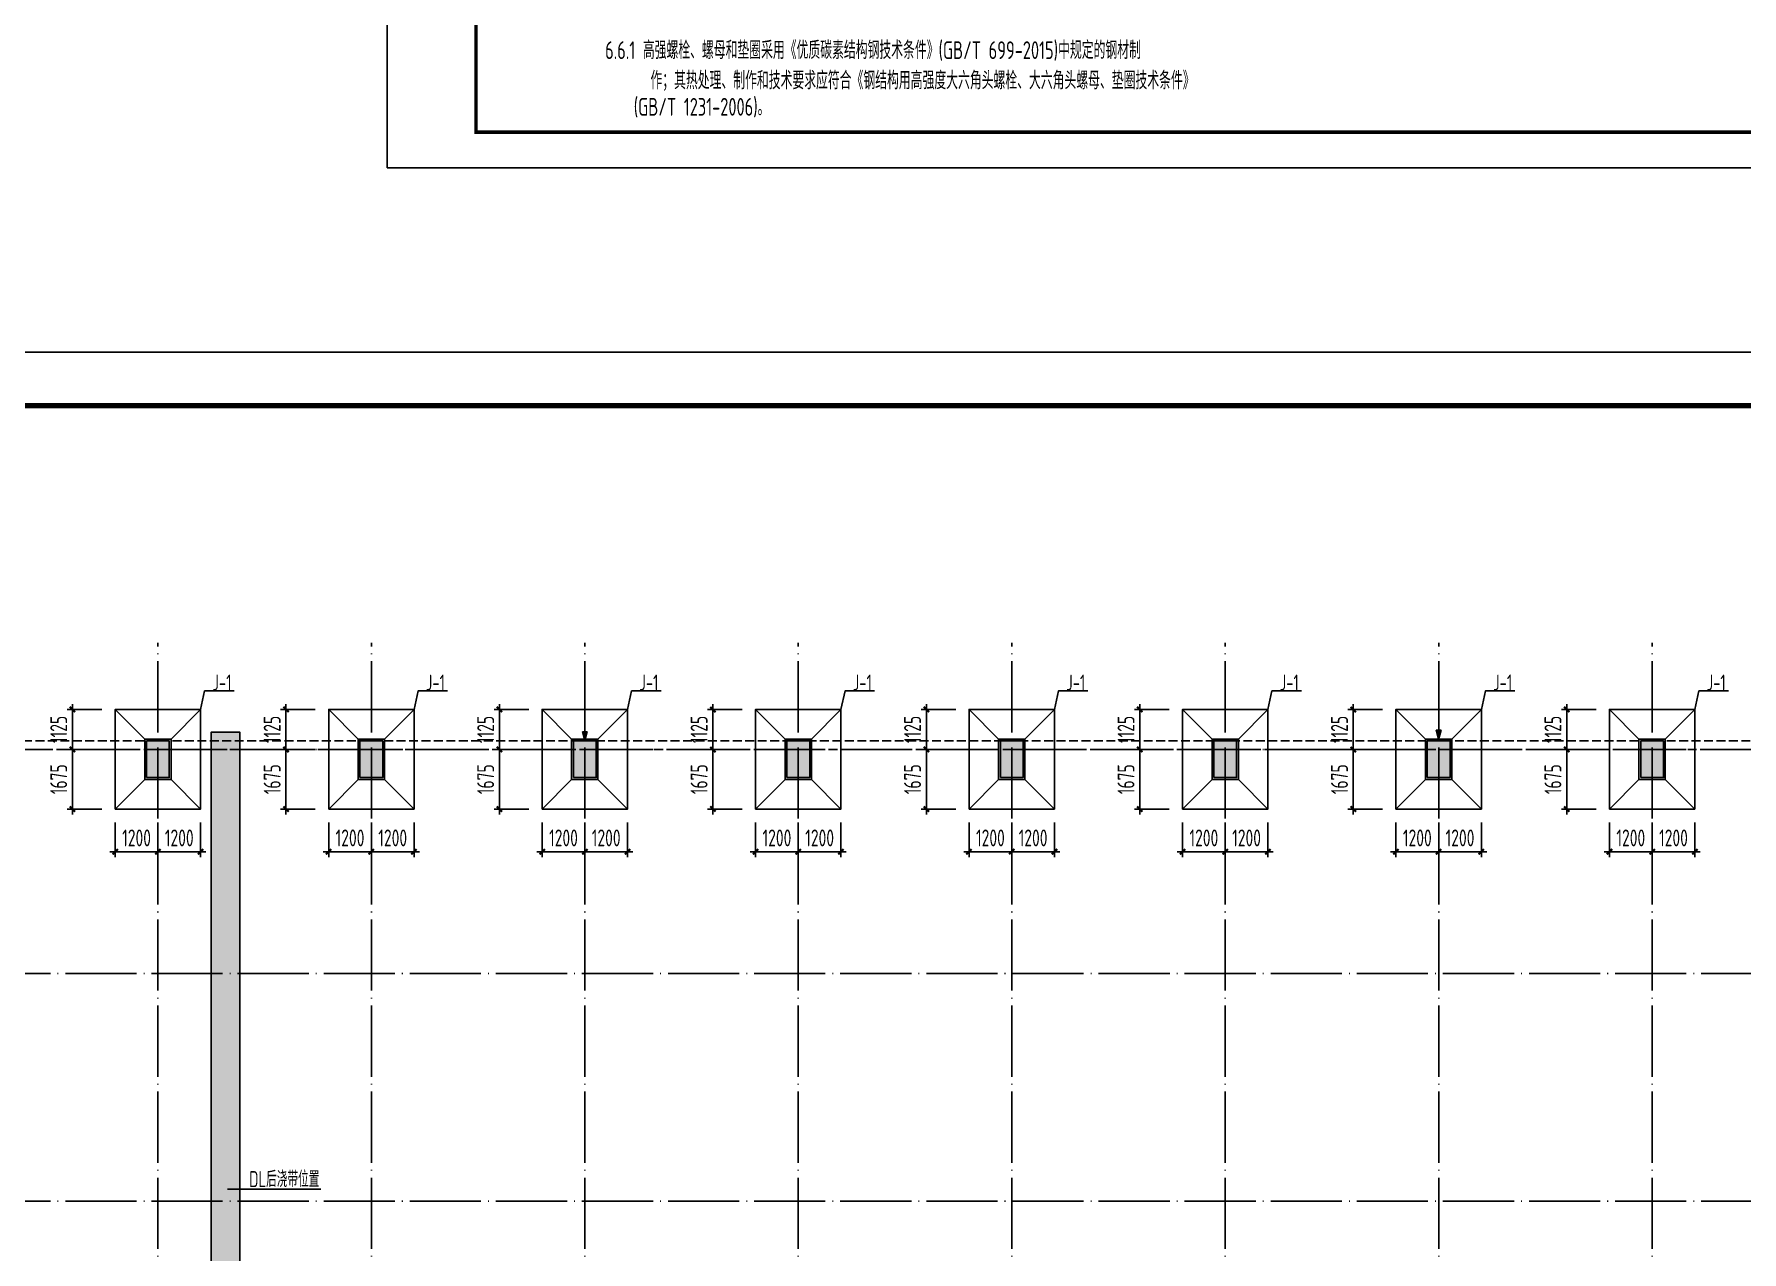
# Model space of a CAD drawing. Extents: x 2303022 to 2899168, y 17226141 to 18257813.
# Drawn here: x 2435829 to 2483829, y 18116255 to 18150493 of the extents above; entities that cross this region are included whole.
import ezdxf
from ezdxf.enums import TextEntityAlignment as Align

# ---------------------------------------------------------------- set-up
doc = ezdxf.new("R2010")
doc.units = 0
doc.header["$LTSCALE"] = 1000
doc.header["$MEASUREMENT"] = 0
for name, pattern in [('94', [0]), ('DASH', [0.35, 0.25, -0.1]), ('DOTE', [2.42, 2, -0.2, 0.02, -0.2])]:
    doc.linetypes.add(name, pattern=pattern)
doc.layers.get('Defpoints').update_dxf_attribs({"color": 250})
for name, color, linetype in [('1', 7, 'Continuous'), ('3', 3, 'Continuous'), ('3T_WOOD', 21, 'Continuous'), ('COLU', 253, 'Continuous'), ('COLU_DIM', 3, 'Continuous'), ('COLU_HATCH', 251, 'Continuous'), ('dim', 7, 'Continuous'), ('DOTE', 1, 'DOTE'), ('LATRINE', 6, 'Continuous'), ('LVTRY', 6, 'Continuous'), ('PUB_TITLE', 4, 'Continuous'), ('S_SURFACE', 6, 'Continuous'), ('TK', 4, 'Continuous'), ('搅拌桩', 136, 'Continuous')]:
    doc.layers.add(name, color=color, linetype=linetype)
doc.styles.add('TSSD_Dimension', font='Tssdeng.shx', dxfattribs={"width": 0.7, "bigfont": 'hztxt.shx'})
doc.styles.add('TSSD_REIN', font='tssdeng.shx', dxfattribs={"width": 0.7, "bigfont": 'tssdchn.shx'})
doc.dimstyles.new('TSSD_150_150', dxfattribs={"dimtxt": 475, "dimasz": 150, "dimexe": 150, "dimexo": 375, "dimgap": 150, "dimtad": 1, "dimdec": 0, "dimzin": 0, "dimdsep": 46, "dimtxsty": 'TSSD_Dimension', "dimblk": 'ARCHTICK', "dimcen": 0, "dimdle": 150, "dimclrt": 7, "dimadec": 0, "dimazin": 0, "dimtfac": 1, "dimtdec": 0, "dimtix": 1, "dimtmove": 2, "dimatfit": 3, "dimfxl": 0, "dimtolj": 1, "dimtzin": 0, "dimarcsym": 0})

# ---------------------------------------------------------------- blocks, each defined once
blk = doc.blocks.new('_ArchTick')
at = {"color": 0, "linetype": 'ByBlock', "const_width": 0.4}
blk.add_lwpolyline([(-0.5, -0.5), (0.5, 0.5)], dxfattribs=at)
blk = doc.blocks.new('*D408')
at = {"layer": 'COLU_DIM', "color": 0, "lineweight": -2}
for p, q in [((2439307, 18128330), (2439307, 18127355)), ((2440507, 18128330), (2440507, 18127355)), ((2440657, 18127505), (2439157, 18127505))]:
    blk.add_line(p, q, dxfattribs=at)
at = {"layer": 'Defpoints', "color": 0}
for p in [(2439307, 18128705), (2440507, 18128705), (2439307, 18127505)]:
    blk.add_point(p, dxfattribs=at)
at = {"layer": 'COLU_DIM', "color": 0, "lineweight": -2, "xscale": 150, "yscale": 150, "zscale": 150, "rotation": 180}
blk.add_blockref('_ArchTick', (2439307, 18127505), dxfattribs=at)
at = {"layer": 'COLU_DIM', "color": 0, "lineweight": -2, "xscale": 150, "yscale": 150, "zscale": 150}
blk.add_blockref('_ArchTick', (2440507, 18127505), dxfattribs=at)
at = {"layer": 'COLU_DIM', "color": 7, "insert": (2439907, 18127893), "char_height": 475, "attachment_point": 5, "style": 'TSSD_Dimension'}
blk.add_mtext('\\A1;1200', dxfattribs=at)
blk = doc.blocks.new('*D409')
at = {"layer": 'COLU_DIM', "color": 0, "lineweight": -2}
for p, q in [((2438107, 18128330), (2438107, 18127355)), ((2439307, 18128330), (2439307, 18127355)), ((2439457, 18127505), (2437957, 18127505))]:
    blk.add_line(p, q, dxfattribs=at)
at = {"layer": 'Defpoints', "color": 0}
for p in [(2438107, 18128705), (2439307, 18128705), (2438107, 18127505)]:
    blk.add_point(p, dxfattribs=at)
at = {"layer": 'COLU_DIM', "color": 0, "lineweight": -2, "xscale": 150, "yscale": 150, "zscale": 150, "rotation": 180}
blk.add_blockref('_ArchTick', (2438107, 18127505), dxfattribs=at)
at = {"layer": 'COLU_DIM', "color": 0, "lineweight": -2, "xscale": 150, "yscale": 150, "zscale": 150}
blk.add_blockref('_ArchTick', (2439307, 18127505), dxfattribs=at)
at = {"layer": 'COLU_DIM', "color": 7, "insert": (2438707, 18127893), "char_height": 475, "attachment_point": 5, "style": 'TSSD_Dimension'}
blk.add_mtext('\\A1;1200', dxfattribs=at)
blk = doc.blocks.new('*D410')
at = {"layer": 'COLU_DIM', "color": 0, "lineweight": -2}
for p, q in [((2437732, 18130380), (2436757, 18130380)), ((2436907, 18128555), (2436907, 18130530)), ((2437732, 18128705), (2436757, 18128705))]:
    blk.add_line(p, q, dxfattribs=at)
at = {"layer": 'Defpoints', "color": 0}
for p in [(2436907, 18130380), (2438107, 18130380), (2438107, 18128705)]:
    blk.add_point(p, dxfattribs=at)
at = {"layer": 'COLU_DIM', "color": 0, "lineweight": -2, "xscale": 150, "yscale": 150, "zscale": 150}
for p, rotation in [((2436907, 18130380), 90), ((2436907, 18128705), 270)]:
    blk.add_blockref('_ArchTick', p, dxfattribs=dict(at, rotation=rotation))
at = {"layer": 'COLU_DIM', "color": 7, "insert": (2436519, 18129543), "char_height": 475, "attachment_point": 5, "rotation": 90, "style": 'TSSD_Dimension'}
blk.add_mtext('\\A1;1675', dxfattribs=at)
blk = doc.blocks.new('*D411')
at = {"layer": 'COLU_DIM', "color": 0, "lineweight": -2}
for p, q in [((2436907, 18131505), (2436907, 18131655)), ((2437732, 18131505), (2436757, 18131505)), ((2436907, 18130380), (2436907, 18131505)), ((2437732, 18130380), (2436757, 18130380)), ((2436907, 18130380), (2436907, 18130230))]:
    blk.add_line(p, q, dxfattribs=at)
at = {"layer": 'Defpoints', "color": 0}
for p in [(2436907, 18131505), (2438107, 18131505), (2438107, 18130380)]:
    blk.add_point(p, dxfattribs=at)
at = {"layer": 'COLU_DIM', "color": 0, "lineweight": -2, "xscale": 150, "yscale": 150, "zscale": 150}
for p, rotation in [((2436907, 18131505), 270), ((2436907, 18130380), 90)]:
    blk.add_blockref('_ArchTick', p, dxfattribs=dict(at, rotation=rotation))
at = {"layer": 'COLU_DIM', "color": 7, "insert": (2436519, 18130943), "char_height": 475, "attachment_point": 5, "rotation": 90, "style": 'TSSD_Dimension'}
blk.add_mtext('\\A1;1125', dxfattribs=at)
blk = doc.blocks.new('*D412')
at = {"layer": 'COLU_DIM', "color": 0, "lineweight": -2}
for p, q in [((2445307, 18128330), (2445307, 18127355)), ((2446507, 18128330), (2446507, 18127355)), ((2446657, 18127505), (2445157, 18127505))]:
    blk.add_line(p, q, dxfattribs=at)
at = {"layer": 'Defpoints', "color": 0}
for p in [(2445307, 18128705), (2446507, 18128705), (2445307, 18127505)]:
    blk.add_point(p, dxfattribs=at)
at = {"layer": 'COLU_DIM', "color": 0, "lineweight": -2, "xscale": 150, "yscale": 150, "zscale": 150, "rotation": 180}
blk.add_blockref('_ArchTick', (2445307, 18127505), dxfattribs=at)
at = {"layer": 'COLU_DIM', "color": 0, "lineweight": -2, "xscale": 150, "yscale": 150, "zscale": 150}
blk.add_blockref('_ArchTick', (2446507, 18127505), dxfattribs=at)
at = {"layer": 'COLU_DIM', "color": 7, "insert": (2445907, 18127893), "char_height": 475, "attachment_point": 5, "style": 'TSSD_Dimension'}
blk.add_mtext('\\A1;1200', dxfattribs=at)
blk = doc.blocks.new('*D413')
at = {"layer": 'COLU_DIM', "color": 0, "lineweight": -2}
for p, q in [((2444107, 18128330), (2444107, 18127355)), ((2445307, 18128330), (2445307, 18127355)), ((2445457, 18127505), (2443957, 18127505))]:
    blk.add_line(p, q, dxfattribs=at)
at = {"layer": 'Defpoints', "color": 0}
for p in [(2444107, 18128705), (2445307, 18128705), (2444107, 18127505)]:
    blk.add_point(p, dxfattribs=at)
at = {"layer": 'COLU_DIM', "color": 0, "lineweight": -2, "xscale": 150, "yscale": 150, "zscale": 150, "rotation": 180}
blk.add_blockref('_ArchTick', (2444107, 18127505), dxfattribs=at)
at = {"layer": 'COLU_DIM', "color": 0, "lineweight": -2, "xscale": 150, "yscale": 150, "zscale": 150}
blk.add_blockref('_ArchTick', (2445307, 18127505), dxfattribs=at)
at = {"layer": 'COLU_DIM', "color": 7, "insert": (2444707, 18127893), "char_height": 475, "attachment_point": 5, "style": 'TSSD_Dimension'}
blk.add_mtext('\\A1;1200', dxfattribs=at)
blk = doc.blocks.new('*D414')
at = {"layer": 'COLU_DIM', "color": 0, "lineweight": -2}
for p, q in [((2443732, 18130380), (2442757, 18130380)), ((2442907, 18128555), (2442907, 18130530)), ((2443732, 18128705), (2442757, 18128705))]:
    blk.add_line(p, q, dxfattribs=at)
at = {"layer": 'Defpoints', "color": 0}
for p in [(2442907, 18130380), (2444107, 18130380), (2444107, 18128705)]:
    blk.add_point(p, dxfattribs=at)
at = {"layer": 'COLU_DIM', "color": 0, "lineweight": -2, "xscale": 150, "yscale": 150, "zscale": 150}
for p, rotation in [((2442907, 18130380), 90), ((2442907, 18128705), 270)]:
    blk.add_blockref('_ArchTick', p, dxfattribs=dict(at, rotation=rotation))
at = {"layer": 'COLU_DIM', "color": 7, "insert": (2442519, 18129543), "char_height": 475, "attachment_point": 5, "rotation": 90, "style": 'TSSD_Dimension'}
blk.add_mtext('\\A1;1675', dxfattribs=at)
blk = doc.blocks.new('*D415')
at = {"layer": 'COLU_DIM', "color": 0, "lineweight": -2}
for p, q in [((2442907, 18131505), (2442907, 18131655)), ((2443732, 18131505), (2442757, 18131505)), ((2442907, 18130380), (2442907, 18131505)), ((2443732, 18130380), (2442757, 18130380)), ((2442907, 18130380), (2442907, 18130230))]:
    blk.add_line(p, q, dxfattribs=at)
at = {"layer": 'Defpoints', "color": 0}
for p in [(2442907, 18131505), (2444107, 18131505), (2444107, 18130380)]:
    blk.add_point(p, dxfattribs=at)
at = {"layer": 'COLU_DIM', "color": 0, "lineweight": -2, "xscale": 150, "yscale": 150, "zscale": 150}
for p, rotation in [((2442907, 18131505), 270), ((2442907, 18130380), 90)]:
    blk.add_blockref('_ArchTick', p, dxfattribs=dict(at, rotation=rotation))
at = {"layer": 'COLU_DIM', "color": 7, "insert": (2442519, 18130943), "char_height": 475, "attachment_point": 5, "rotation": 90, "style": 'TSSD_Dimension'}
blk.add_mtext('\\A1;1125', dxfattribs=at)
blk = doc.blocks.new('*D416')
at = {"layer": 'COLU_DIM', "color": 0, "lineweight": -2}
for p, q in [((2451307, 18128330), (2451307, 18127355)), ((2452507, 18128330), (2452507, 18127355)), ((2452657, 18127505), (2451157, 18127505))]:
    blk.add_line(p, q, dxfattribs=at)
at = {"layer": 'Defpoints', "color": 0}
for p in [(2451307, 18128705), (2452507, 18128705), (2451307, 18127505)]:
    blk.add_point(p, dxfattribs=at)
at = {"layer": 'COLU_DIM', "color": 0, "lineweight": -2, "xscale": 150, "yscale": 150, "zscale": 150, "rotation": 180}
blk.add_blockref('_ArchTick', (2451307, 18127505), dxfattribs=at)
at = {"layer": 'COLU_DIM', "color": 0, "lineweight": -2, "xscale": 150, "yscale": 150, "zscale": 150}
blk.add_blockref('_ArchTick', (2452507, 18127505), dxfattribs=at)
at = {"layer": 'COLU_DIM', "color": 7, "insert": (2451907, 18127893), "char_height": 475, "attachment_point": 5, "style": 'TSSD_Dimension'}
blk.add_mtext('\\A1;1200', dxfattribs=at)
blk = doc.blocks.new('*D417')
at = {"layer": 'COLU_DIM', "color": 0, "lineweight": -2}
for p, q in [((2450107, 18128330), (2450107, 18127355)), ((2451307, 18128330), (2451307, 18127355)), ((2451457, 18127505), (2449957, 18127505))]:
    blk.add_line(p, q, dxfattribs=at)
at = {"layer": 'Defpoints', "color": 0}
for p in [(2450107, 18128705), (2451307, 18128705), (2450107, 18127505)]:
    blk.add_point(p, dxfattribs=at)
at = {"layer": 'COLU_DIM', "color": 0, "lineweight": -2, "xscale": 150, "yscale": 150, "zscale": 150, "rotation": 180}
blk.add_blockref('_ArchTick', (2450107, 18127505), dxfattribs=at)
at = {"layer": 'COLU_DIM', "color": 0, "lineweight": -2, "xscale": 150, "yscale": 150, "zscale": 150}
blk.add_blockref('_ArchTick', (2451307, 18127505), dxfattribs=at)
at = {"layer": 'COLU_DIM', "color": 7, "insert": (2450707, 18127893), "char_height": 475, "attachment_point": 5, "style": 'TSSD_Dimension'}
blk.add_mtext('\\A1;1200', dxfattribs=at)
blk = doc.blocks.new('*D418')
at = {"layer": 'COLU_DIM', "color": 0, "lineweight": -2}
for p, q in [((2449732, 18130380), (2448757, 18130380)), ((2448907, 18128555), (2448907, 18130530)), ((2449732, 18128705), (2448757, 18128705))]:
    blk.add_line(p, q, dxfattribs=at)
at = {"layer": 'Defpoints', "color": 0}
for p in [(2448907, 18130380), (2450107, 18130380), (2450107, 18128705)]:
    blk.add_point(p, dxfattribs=at)
at = {"layer": 'COLU_DIM', "color": 0, "lineweight": -2, "xscale": 150, "yscale": 150, "zscale": 150}
for p, rotation in [((2448907, 18130380), 90), ((2448907, 18128705), 270)]:
    blk.add_blockref('_ArchTick', p, dxfattribs=dict(at, rotation=rotation))
at = {"layer": 'COLU_DIM', "color": 7, "insert": (2448519, 18129543), "char_height": 475, "attachment_point": 5, "rotation": 90, "style": 'TSSD_Dimension'}
blk.add_mtext('\\A1;1675', dxfattribs=at)
blk = doc.blocks.new('*D419')
at = {"layer": 'COLU_DIM', "color": 0, "lineweight": -2}
for p, q in [((2448907, 18131505), (2448907, 18131655)), ((2449732, 18131505), (2448757, 18131505)), ((2448907, 18130380), (2448907, 18131505)), ((2449732, 18130380), (2448757, 18130380)), ((2448907, 18130380), (2448907, 18130230))]:
    blk.add_line(p, q, dxfattribs=at)
at = {"layer": 'Defpoints', "color": 0}
for p in [(2448907, 18131505), (2450107, 18131505), (2450107, 18130380)]:
    blk.add_point(p, dxfattribs=at)
at = {"layer": 'COLU_DIM', "color": 0, "lineweight": -2, "xscale": 150, "yscale": 150, "zscale": 150}
for p, rotation in [((2448907, 18131505), 270), ((2448907, 18130380), 90)]:
    blk.add_blockref('_ArchTick', p, dxfattribs=dict(at, rotation=rotation))
at = {"layer": 'COLU_DIM', "color": 7, "insert": (2448519, 18130943), "char_height": 475, "attachment_point": 5, "rotation": 90, "style": 'TSSD_Dimension'}
blk.add_mtext('\\A1;1125', dxfattribs=at)
blk = doc.blocks.new('*D420')
at = {"layer": 'COLU_DIM', "color": 0, "lineweight": -2}
for p, q in [((2457307, 18128330), (2457307, 18127355)), ((2458507, 18128330), (2458507, 18127355)), ((2458657, 18127505), (2457157, 18127505))]:
    blk.add_line(p, q, dxfattribs=at)
at = {"layer": 'Defpoints', "color": 0}
for p in [(2457307, 18128705), (2458507, 18128705), (2457307, 18127505)]:
    blk.add_point(p, dxfattribs=at)
at = {"layer": 'COLU_DIM', "color": 0, "lineweight": -2, "xscale": 150, "yscale": 150, "zscale": 150, "rotation": 180}
blk.add_blockref('_ArchTick', (2457307, 18127505), dxfattribs=at)
at = {"layer": 'COLU_DIM', "color": 0, "lineweight": -2, "xscale": 150, "yscale": 150, "zscale": 150}
blk.add_blockref('_ArchTick', (2458507, 18127505), dxfattribs=at)
at = {"layer": 'COLU_DIM', "color": 7, "insert": (2457907, 18127893), "char_height": 475, "attachment_point": 5, "style": 'TSSD_Dimension'}
blk.add_mtext('\\A1;1200', dxfattribs=at)
blk = doc.blocks.new('*D421')
at = {"layer": 'COLU_DIM', "color": 0, "lineweight": -2}
for p, q in [((2456107, 18128330), (2456107, 18127355)), ((2457307, 18128330), (2457307, 18127355)), ((2457457, 18127505), (2455957, 18127505))]:
    blk.add_line(p, q, dxfattribs=at)
at = {"layer": 'Defpoints', "color": 0}
for p in [(2456107, 18128705), (2457307, 18128705), (2456107, 18127505)]:
    blk.add_point(p, dxfattribs=at)
at = {"layer": 'COLU_DIM', "color": 0, "lineweight": -2, "xscale": 150, "yscale": 150, "zscale": 150, "rotation": 180}
blk.add_blockref('_ArchTick', (2456107, 18127505), dxfattribs=at)
at = {"layer": 'COLU_DIM', "color": 0, "lineweight": -2, "xscale": 150, "yscale": 150, "zscale": 150}
blk.add_blockref('_ArchTick', (2457307, 18127505), dxfattribs=at)
at = {"layer": 'COLU_DIM', "color": 7, "insert": (2456707, 18127893), "char_height": 475, "attachment_point": 5, "style": 'TSSD_Dimension'}
blk.add_mtext('\\A1;1200', dxfattribs=at)
blk = doc.blocks.new('*D422')
at = {"layer": 'COLU_DIM', "color": 0, "lineweight": -2}
for p, q in [((2455732, 18130380), (2454757, 18130380)), ((2454907, 18128555), (2454907, 18130530)), ((2455732, 18128705), (2454757, 18128705))]:
    blk.add_line(p, q, dxfattribs=at)
at = {"layer": 'Defpoints', "color": 0}
for p in [(2454907, 18130380), (2456107, 18130380), (2456107, 18128705)]:
    blk.add_point(p, dxfattribs=at)
at = {"layer": 'COLU_DIM', "color": 0, "lineweight": -2, "xscale": 150, "yscale": 150, "zscale": 150}
for p, rotation in [((2454907, 18130380), 90), ((2454907, 18128705), 270)]:
    blk.add_blockref('_ArchTick', p, dxfattribs=dict(at, rotation=rotation))
at = {"layer": 'COLU_DIM', "color": 7, "insert": (2454519, 18129543), "char_height": 475, "attachment_point": 5, "rotation": 90, "style": 'TSSD_Dimension'}
blk.add_mtext('\\A1;1675', dxfattribs=at)
blk = doc.blocks.new('*D423')
at = {"layer": 'COLU_DIM', "color": 0, "lineweight": -2}
for p, q in [((2454907, 18131505), (2454907, 18131655)), ((2455732, 18131505), (2454757, 18131505)), ((2454907, 18130380), (2454907, 18131505)), ((2455732, 18130380), (2454757, 18130380)), ((2454907, 18130380), (2454907, 18130230))]:
    blk.add_line(p, q, dxfattribs=at)
at = {"layer": 'Defpoints', "color": 0}
for p in [(2454907, 18131505), (2456107, 18131505), (2456107, 18130380)]:
    blk.add_point(p, dxfattribs=at)
at = {"layer": 'COLU_DIM', "color": 0, "lineweight": -2, "xscale": 150, "yscale": 150, "zscale": 150}
for p, rotation in [((2454907, 18131505), 270), ((2454907, 18130380), 90)]:
    blk.add_blockref('_ArchTick', p, dxfattribs=dict(at, rotation=rotation))
at = {"layer": 'COLU_DIM', "color": 7, "insert": (2454519, 18130943), "char_height": 475, "attachment_point": 5, "rotation": 90, "style": 'TSSD_Dimension'}
blk.add_mtext('\\A1;1125', dxfattribs=at)
blk = doc.blocks.new('*D424')
at = {"layer": 'COLU_DIM', "color": 0, "lineweight": -2}
for p, q in [((2463307, 18128330), (2463307, 18127355)), ((2464507, 18128330), (2464507, 18127355)), ((2464657, 18127505), (2463157, 18127505))]:
    blk.add_line(p, q, dxfattribs=at)
at = {"layer": 'Defpoints', "color": 0}
for p in [(2463307, 18128705), (2464507, 18128705), (2463307, 18127505)]:
    blk.add_point(p, dxfattribs=at)
at = {"layer": 'COLU_DIM', "color": 0, "lineweight": -2, "xscale": 150, "yscale": 150, "zscale": 150, "rotation": 180}
blk.add_blockref('_ArchTick', (2463307, 18127505), dxfattribs=at)
at = {"layer": 'COLU_DIM', "color": 0, "lineweight": -2, "xscale": 150, "yscale": 150, "zscale": 150}
blk.add_blockref('_ArchTick', (2464507, 18127505), dxfattribs=at)
at = {"layer": 'COLU_DIM', "color": 7, "insert": (2463907, 18127893), "char_height": 475, "attachment_point": 5, "style": 'TSSD_Dimension'}
blk.add_mtext('\\A1;1200', dxfattribs=at)
blk = doc.blocks.new('*D425')
at = {"layer": 'COLU_DIM', "color": 0, "lineweight": -2}
for p, q in [((2462107, 18128330), (2462107, 18127355)), ((2463307, 18128330), (2463307, 18127355)), ((2463457, 18127505), (2461957, 18127505))]:
    blk.add_line(p, q, dxfattribs=at)
at = {"layer": 'Defpoints', "color": 0}
for p in [(2462107, 18128705), (2463307, 18128705), (2462107, 18127505)]:
    blk.add_point(p, dxfattribs=at)
at = {"layer": 'COLU_DIM', "color": 0, "lineweight": -2, "xscale": 150, "yscale": 150, "zscale": 150, "rotation": 180}
blk.add_blockref('_ArchTick', (2462107, 18127505), dxfattribs=at)
at = {"layer": 'COLU_DIM', "color": 0, "lineweight": -2, "xscale": 150, "yscale": 150, "zscale": 150}
blk.add_blockref('_ArchTick', (2463307, 18127505), dxfattribs=at)
at = {"layer": 'COLU_DIM', "color": 7, "insert": (2462707, 18127893), "char_height": 475, "attachment_point": 5, "style": 'TSSD_Dimension'}
blk.add_mtext('\\A1;1200', dxfattribs=at)
blk = doc.blocks.new('*D426')
at = {"layer": 'COLU_DIM', "color": 0, "lineweight": -2}
for p, q in [((2461732, 18130380), (2460757, 18130380)), ((2460907, 18128555), (2460907, 18130530)), ((2461732, 18128705), (2460757, 18128705))]:
    blk.add_line(p, q, dxfattribs=at)
at = {"layer": 'Defpoints', "color": 0}
for p in [(2460907, 18130380), (2462107, 18130380), (2462107, 18128705)]:
    blk.add_point(p, dxfattribs=at)
at = {"layer": 'COLU_DIM', "color": 0, "lineweight": -2, "xscale": 150, "yscale": 150, "zscale": 150}
for p, rotation in [((2460907, 18130380), 90), ((2460907, 18128705), 270)]:
    blk.add_blockref('_ArchTick', p, dxfattribs=dict(at, rotation=rotation))
at = {"layer": 'COLU_DIM', "color": 7, "insert": (2460519, 18129543), "char_height": 475, "attachment_point": 5, "rotation": 90, "style": 'TSSD_Dimension'}
blk.add_mtext('\\A1;1675', dxfattribs=at)
blk = doc.blocks.new('*D427')
at = {"layer": 'COLU_DIM', "color": 0, "lineweight": -2}
for p, q in [((2460907, 18131505), (2460907, 18131655)), ((2461732, 18131505), (2460757, 18131505)), ((2460907, 18130380), (2460907, 18131505)), ((2461732, 18130380), (2460757, 18130380)), ((2460907, 18130380), (2460907, 18130230))]:
    blk.add_line(p, q, dxfattribs=at)
at = {"layer": 'Defpoints', "color": 0}
for p in [(2460907, 18131505), (2462107, 18131505), (2462107, 18130380)]:
    blk.add_point(p, dxfattribs=at)
at = {"layer": 'COLU_DIM', "color": 0, "lineweight": -2, "xscale": 150, "yscale": 150, "zscale": 150}
for p, rotation in [((2460907, 18131505), 270), ((2460907, 18130380), 90)]:
    blk.add_blockref('_ArchTick', p, dxfattribs=dict(at, rotation=rotation))
at = {"layer": 'COLU_DIM', "color": 7, "insert": (2460519, 18130943), "char_height": 475, "attachment_point": 5, "rotation": 90, "style": 'TSSD_Dimension'}
blk.add_mtext('\\A1;1125', dxfattribs=at)
blk = doc.blocks.new('*D428')
at = {"layer": 'COLU_DIM', "color": 0, "lineweight": -2}
for p, q in [((2469307, 18128330), (2469307, 18127355)), ((2470507, 18128330), (2470507, 18127355)), ((2470657, 18127505), (2469157, 18127505))]:
    blk.add_line(p, q, dxfattribs=at)
at = {"layer": 'Defpoints', "color": 0}
for p in [(2469307, 18128705), (2470507, 18128705), (2469307, 18127505)]:
    blk.add_point(p, dxfattribs=at)
at = {"layer": 'COLU_DIM', "color": 0, "lineweight": -2, "xscale": 150, "yscale": 150, "zscale": 150, "rotation": 180}
blk.add_blockref('_ArchTick', (2469307, 18127505), dxfattribs=at)
at = {"layer": 'COLU_DIM', "color": 0, "lineweight": -2, "xscale": 150, "yscale": 150, "zscale": 150}
blk.add_blockref('_ArchTick', (2470507, 18127505), dxfattribs=at)
at = {"layer": 'COLU_DIM', "color": 7, "insert": (2469907, 18127893), "char_height": 475, "attachment_point": 5, "style": 'TSSD_Dimension'}
blk.add_mtext('\\A1;1200', dxfattribs=at)
blk = doc.blocks.new('*D429')
at = {"layer": 'COLU_DIM', "color": 0, "lineweight": -2}
for p, q in [((2468107, 18128330), (2468107, 18127355)), ((2469307, 18128330), (2469307, 18127355)), ((2469457, 18127505), (2467957, 18127505))]:
    blk.add_line(p, q, dxfattribs=at)
at = {"layer": 'Defpoints', "color": 0}
for p in [(2468107, 18128705), (2469307, 18128705), (2468107, 18127505)]:
    blk.add_point(p, dxfattribs=at)
at = {"layer": 'COLU_DIM', "color": 0, "lineweight": -2, "xscale": 150, "yscale": 150, "zscale": 150, "rotation": 180}
blk.add_blockref('_ArchTick', (2468107, 18127505), dxfattribs=at)
at = {"layer": 'COLU_DIM', "color": 0, "lineweight": -2, "xscale": 150, "yscale": 150, "zscale": 150}
blk.add_blockref('_ArchTick', (2469307, 18127505), dxfattribs=at)
at = {"layer": 'COLU_DIM', "color": 7, "insert": (2468707, 18127893), "char_height": 475, "attachment_point": 5, "style": 'TSSD_Dimension'}
blk.add_mtext('\\A1;1200', dxfattribs=at)
blk = doc.blocks.new('*D430')
at = {"layer": 'COLU_DIM', "color": 0, "lineweight": -2}
for p, q in [((2467732, 18130380), (2466757, 18130380)), ((2466907, 18128555), (2466907, 18130530)), ((2467732, 18128705), (2466757, 18128705))]:
    blk.add_line(p, q, dxfattribs=at)
at = {"layer": 'Defpoints', "color": 0}
for p in [(2466907, 18130380), (2468107, 18130380), (2468107, 18128705)]:
    blk.add_point(p, dxfattribs=at)
at = {"layer": 'COLU_DIM', "color": 0, "lineweight": -2, "xscale": 150, "yscale": 150, "zscale": 150}
for p, rotation in [((2466907, 18130380), 90), ((2466907, 18128705), 270)]:
    blk.add_blockref('_ArchTick', p, dxfattribs=dict(at, rotation=rotation))
at = {"layer": 'COLU_DIM', "color": 7, "insert": (2466519, 18129543), "char_height": 475, "attachment_point": 5, "rotation": 90, "style": 'TSSD_Dimension'}
blk.add_mtext('\\A1;1675', dxfattribs=at)
blk = doc.blocks.new('*D431')
at = {"layer": 'COLU_DIM', "color": 0, "lineweight": -2}
for p, q in [((2466907, 18131505), (2466907, 18131655)), ((2467732, 18131505), (2466757, 18131505)), ((2466907, 18130380), (2466907, 18131505)), ((2467732, 18130380), (2466757, 18130380)), ((2466907, 18130380), (2466907, 18130230))]:
    blk.add_line(p, q, dxfattribs=at)
at = {"layer": 'Defpoints', "color": 0}
for p in [(2466907, 18131505), (2468107, 18131505), (2468107, 18130380)]:
    blk.add_point(p, dxfattribs=at)
at = {"layer": 'COLU_DIM', "color": 0, "lineweight": -2, "xscale": 150, "yscale": 150, "zscale": 150}
for p, rotation in [((2466907, 18131505), 270), ((2466907, 18130380), 90)]:
    blk.add_blockref('_ArchTick', p, dxfattribs=dict(at, rotation=rotation))
at = {"layer": 'COLU_DIM', "color": 7, "insert": (2466519, 18130943), "char_height": 475, "attachment_point": 5, "rotation": 90, "style": 'TSSD_Dimension'}
blk.add_mtext('\\A1;1125', dxfattribs=at)
blk = doc.blocks.new('*D432')
at = {"layer": 'COLU_DIM', "color": 0, "lineweight": -2}
for p, q in [((2475307, 18128330), (2475307, 18127355)), ((2476507, 18128330), (2476507, 18127355)), ((2476657, 18127505), (2475157, 18127505))]:
    blk.add_line(p, q, dxfattribs=at)
at = {"layer": 'Defpoints', "color": 0}
for p in [(2475307, 18128705), (2476507, 18128705), (2475307, 18127505)]:
    blk.add_point(p, dxfattribs=at)
at = {"layer": 'COLU_DIM', "color": 0, "lineweight": -2, "xscale": 150, "yscale": 150, "zscale": 150, "rotation": 180}
blk.add_blockref('_ArchTick', (2475307, 18127505), dxfattribs=at)
at = {"layer": 'COLU_DIM', "color": 0, "lineweight": -2, "xscale": 150, "yscale": 150, "zscale": 150}
blk.add_blockref('_ArchTick', (2476507, 18127505), dxfattribs=at)
at = {"layer": 'COLU_DIM', "color": 7, "insert": (2475907, 18127893), "char_height": 475, "attachment_point": 5, "style": 'TSSD_Dimension'}
blk.add_mtext('\\A1;1200', dxfattribs=at)
blk = doc.blocks.new('*D433')
at = {"layer": 'COLU_DIM', "color": 0, "lineweight": -2}
for p, q in [((2474107, 18128330), (2474107, 18127355)), ((2475307, 18128330), (2475307, 18127355)), ((2475457, 18127505), (2473957, 18127505))]:
    blk.add_line(p, q, dxfattribs=at)
at = {"layer": 'Defpoints', "color": 0}
for p in [(2474107, 18128705), (2475307, 18128705), (2474107, 18127505)]:
    blk.add_point(p, dxfattribs=at)
at = {"layer": 'COLU_DIM', "color": 0, "lineweight": -2, "xscale": 150, "yscale": 150, "zscale": 150, "rotation": 180}
blk.add_blockref('_ArchTick', (2474107, 18127505), dxfattribs=at)
at = {"layer": 'COLU_DIM', "color": 0, "lineweight": -2, "xscale": 150, "yscale": 150, "zscale": 150}
blk.add_blockref('_ArchTick', (2475307, 18127505), dxfattribs=at)
at = {"layer": 'COLU_DIM', "color": 7, "insert": (2474707, 18127893), "char_height": 475, "attachment_point": 5, "style": 'TSSD_Dimension'}
blk.add_mtext('\\A1;1200', dxfattribs=at)
blk = doc.blocks.new('*D434')
at = {"layer": 'COLU_DIM', "color": 0, "lineweight": -2}
for p, q in [((2473732, 18130380), (2472757, 18130380)), ((2472907, 18128555), (2472907, 18130530)), ((2473732, 18128705), (2472757, 18128705))]:
    blk.add_line(p, q, dxfattribs=at)
at = {"layer": 'Defpoints', "color": 0}
for p in [(2472907, 18130380), (2474107, 18130380), (2474107, 18128705)]:
    blk.add_point(p, dxfattribs=at)
at = {"layer": 'COLU_DIM', "color": 0, "lineweight": -2, "xscale": 150, "yscale": 150, "zscale": 150}
for p, rotation in [((2472907, 18130380), 90), ((2472907, 18128705), 270)]:
    blk.add_blockref('_ArchTick', p, dxfattribs=dict(at, rotation=rotation))
at = {"layer": 'COLU_DIM', "color": 7, "insert": (2472519, 18129543), "char_height": 475, "attachment_point": 5, "rotation": 90, "style": 'TSSD_Dimension'}
blk.add_mtext('\\A1;1675', dxfattribs=at)
blk = doc.blocks.new('*D435')
at = {"layer": 'COLU_DIM', "color": 0, "lineweight": -2}
for p, q in [((2472907, 18131505), (2472907, 18131655)), ((2473732, 18131505), (2472757, 18131505)), ((2472907, 18130380), (2472907, 18131505)), ((2473732, 18130380), (2472757, 18130380)), ((2472907, 18130380), (2472907, 18130230))]:
    blk.add_line(p, q, dxfattribs=at)
at = {"layer": 'Defpoints', "color": 0}
for p in [(2472907, 18131505), (2474107, 18131505), (2474107, 18130380)]:
    blk.add_point(p, dxfattribs=at)
at = {"layer": 'COLU_DIM', "color": 0, "lineweight": -2, "xscale": 150, "yscale": 150, "zscale": 150}
for p, rotation in [((2472907, 18131505), 270), ((2472907, 18130380), 90)]:
    blk.add_blockref('_ArchTick', p, dxfattribs=dict(at, rotation=rotation))
at = {"layer": 'COLU_DIM', "color": 7, "insert": (2472519, 18130943), "char_height": 475, "attachment_point": 5, "rotation": 90, "style": 'TSSD_Dimension'}
blk.add_mtext('\\A1;1125', dxfattribs=at)
blk = doc.blocks.new('*D436')
at = {"layer": 'COLU_DIM', "color": 0, "lineweight": -2}
for p, q in [((2481307, 18128330), (2481307, 18127355)), ((2482507, 18128330), (2482507, 18127355)), ((2482657, 18127505), (2481157, 18127505))]:
    blk.add_line(p, q, dxfattribs=at)
at = {"layer": 'Defpoints', "color": 0}
for p in [(2481307, 18128705), (2482507, 18128705), (2481307, 18127505)]:
    blk.add_point(p, dxfattribs=at)
at = {"layer": 'COLU_DIM', "color": 0, "lineweight": -2, "xscale": 150, "yscale": 150, "zscale": 150, "rotation": 180}
blk.add_blockref('_ArchTick', (2481307, 18127505), dxfattribs=at)
at = {"layer": 'COLU_DIM', "color": 0, "lineweight": -2, "xscale": 150, "yscale": 150, "zscale": 150}
blk.add_blockref('_ArchTick', (2482507, 18127505), dxfattribs=at)
at = {"layer": 'COLU_DIM', "color": 7, "insert": (2481907, 18127893), "char_height": 475, "attachment_point": 5, "style": 'TSSD_Dimension'}
blk.add_mtext('\\A1;1200', dxfattribs=at)
blk = doc.blocks.new('*D437')
at = {"layer": 'COLU_DIM', "color": 0, "lineweight": -2}
for p, q in [((2480107, 18128330), (2480107, 18127355)), ((2481307, 18128330), (2481307, 18127355)), ((2481457, 18127505), (2479957, 18127505))]:
    blk.add_line(p, q, dxfattribs=at)
at = {"layer": 'Defpoints', "color": 0}
for p in [(2480107, 18128705), (2481307, 18128705), (2480107, 18127505)]:
    blk.add_point(p, dxfattribs=at)
at = {"layer": 'COLU_DIM', "color": 0, "lineweight": -2, "xscale": 150, "yscale": 150, "zscale": 150, "rotation": 180}
blk.add_blockref('_ArchTick', (2480107, 18127505), dxfattribs=at)
at = {"layer": 'COLU_DIM', "color": 0, "lineweight": -2, "xscale": 150, "yscale": 150, "zscale": 150}
blk.add_blockref('_ArchTick', (2481307, 18127505), dxfattribs=at)
at = {"layer": 'COLU_DIM', "color": 7, "insert": (2480707, 18127893), "char_height": 475, "attachment_point": 5, "style": 'TSSD_Dimension'}
blk.add_mtext('\\A1;1200', dxfattribs=at)
blk = doc.blocks.new('*D438')
at = {"layer": 'COLU_DIM', "color": 0, "lineweight": -2}
for p, q in [((2479732, 18130380), (2478757, 18130380)), ((2478907, 18128555), (2478907, 18130530)), ((2479732, 18128705), (2478757, 18128705))]:
    blk.add_line(p, q, dxfattribs=at)
at = {"layer": 'Defpoints', "color": 0}
for p in [(2478907, 18130380), (2480107, 18130380), (2480107, 18128705)]:
    blk.add_point(p, dxfattribs=at)
at = {"layer": 'COLU_DIM', "color": 0, "lineweight": -2, "xscale": 150, "yscale": 150, "zscale": 150}
for p, rotation in [((2478907, 18130380), 90), ((2478907, 18128705), 270)]:
    blk.add_blockref('_ArchTick', p, dxfattribs=dict(at, rotation=rotation))
at = {"layer": 'COLU_DIM', "color": 7, "insert": (2478519, 18129543), "char_height": 475, "attachment_point": 5, "rotation": 90, "style": 'TSSD_Dimension'}
blk.add_mtext('\\A1;1675', dxfattribs=at)
blk = doc.blocks.new('*D439')
at = {"layer": 'COLU_DIM', "color": 0, "lineweight": -2}
for p, q in [((2478907, 18131505), (2478907, 18131655)), ((2479732, 18131505), (2478757, 18131505)), ((2478907, 18130380), (2478907, 18131505)), ((2479732, 18130380), (2478757, 18130380)), ((2478907, 18130380), (2478907, 18130230))]:
    blk.add_line(p, q, dxfattribs=at)
at = {"layer": 'Defpoints', "color": 0}
for p in [(2478907, 18131505), (2480107, 18131505), (2480107, 18130380)]:
    blk.add_point(p, dxfattribs=at)
at = {"layer": 'COLU_DIM', "color": 0, "lineweight": -2, "xscale": 150, "yscale": 150, "zscale": 150}
for p, rotation in [((2478907, 18131505), 270), ((2478907, 18130380), 90)]:
    blk.add_blockref('_ArchTick', p, dxfattribs=dict(at, rotation=rotation))
at = {"layer": 'COLU_DIM', "color": 7, "insert": (2478519, 18130943), "char_height": 475, "attachment_point": 5, "rotation": 90, "style": 'TSSD_Dimension'}
blk.add_mtext('\\A1;1125', dxfattribs=at)
blk = doc.blocks.new('A$C177878A3')
at = {"layer": '1', "linetype": '94'}
blk.add_hatch(color=6, dxfattribs=at).paths.add_polyline_path([(112, 433), (0, 0), (224, 0)])
at = {"layer": '1', "color": 6, "linetype": '94'}
for p, q in [((0, 0), (112, 433)), ((224, 0), (112, 433)), ((0, 0), (224, 0))]:
    blk.add_line(p, q, dxfattribs=at)
blk = doc.blocks.new('A$C32175502')
at = {"layer": '1', "linetype": '94'}
blk.add_blockref('A$C177878A3', (0, 0), dxfattribs=at)
blk = doc.blocks.new('A$C3C5B3CE3')
at = {"layer": '1', "linetype": '94', "rotation": 180}
blk.add_blockref('A$C32175502', (224, 433), dxfattribs=at)
blk = doc.blocks.new('A$C43EB326B')
at = {"layer": '搅拌桩'}
blk.add_blockref('A$C3C5B3CE3', (0, 0), dxfattribs=at)
blk = doc.blocks.new('A$C2BB7790D')
at = {"layer": 'dim'}
blk.add_blockref('A$C43EB326B', (0, 0), dxfattribs=at)
blk = doc.blocks.new('GeYuanFrame_35215621', base_point=(20.09, 4.53))
at = {"layer": 'TK'}
blk.add_lwpolyline([(20.09, 4.53), (20.09, 598.53), (1071.09, 598.53), (1071.09, 4.53)], close=True, dxfattribs=at)
at = {"layer": 'TK', "const_width": 1}
blk.add_lwpolyline([(45.09, 588.53), (1061.09, 588.53), (1061.09, 14.53), (45.09, 14.53)], close=True, dxfattribs=at)
blk = doc.blocks.new('GeYuanFrame_51848157', base_point=(20.09, 4.53))
at = {"layer": 'TK'}
blk.add_lwpolyline([(20.09, 4.53), (20.09, 598.53), (861.09, 598.53), (861.09, 4.53)], close=True, dxfattribs=at)
at = {"layer": 'TK', "const_width": 1}
blk.add_lwpolyline([(45.09, 588.53), (851.09, 588.53), (851.09, 14.53), (45.09, 14.53)], close=True, dxfattribs=at)

msp = doc.modelspace()

# ---------------------------------------------------------------- hatches: boundary and pattern name
at = {"layer": 'COLU_HATCH'}
for points in [[(2438987, 18129590.5), (2438987, 18130620.5), (2439627, 18130620.5), (2439627, 18129590.5)], [(2444987, 18129590.5), (2444987, 18130620.5), (2445627, 18130620.5), (2445627, 18129590.5)], [(2450987, 18129590.5), (2450987, 18130620.5), (2451627, 18130620.5), (2451627, 18129590.5)], [(2456987, 18129590.5), (2456987, 18130620.5), (2457627, 18130620.5), (2457627, 18129590.5)], [(2462987, 18129590.5), (2462987, 18130620.5), (2463627, 18130620.5), (2463627, 18129590.5)], [(2468987, 18129590.5), (2468987, 18130620.5), (2469627, 18130620.5), (2469627, 18129590.5)], [(2474987, 18129590.5), (2474987, 18130620.5), (2475627, 18130620.5), (2475627, 18129590.5)], [(2480987, 18129590.5), (2480987, 18130620.5), (2481627, 18130620.5), (2481627, 18129590.5)]]:
    msp.add_hatch(color=256, dxfattribs=at).paths.add_polyline_path(points)
at = {"layer": 'PUB_TITLE'}
h = msp.add_hatch(dxfattribs=at)
h.set_pattern_fill('混凝土', color=256, scale=150, style=0)
h.set_pattern_definition([(50, (283166.1, 17859373.8), (1075.89027, -94.1282), [112.5, -1237.5]), (355, (283166.1, 17859373.8), (-208.127, 1128.2882), [90, -990]), (100.4514, (283255.8, 17859365.9), (867.76407, 1034.1593), [95.6103, -1051.71317]), (46.1842, (283166.1, 17859673.8), (1600.8616, -248.2785), [168.75, -1856.25]), (96.6356, (283299.5, 17859653), (1401.9941, 1461.1768), [143.4154, -1577.5695]), (351.1842, (283166.1, 17859673.8), (1401.9929, 1461.1779), [135, -1485]), (21, (283316.1, 17859598.8), (895.36058, -603.92834), [112.5, -1237.5]), (326, (283316.1, 17859598.8), (364.973, 1087.72507), [90, -990]), (71.4514, (283390.7, 17859548.4), (1260.33394, 483.79575), [95.6103, -1051.71317]), (37.5, (283166.12, 17859373.77), (18.23978, 499.34078), [0, -978, 0, -1005, 0, -993.75]), (7.5, (283166.1, 17859373.77), (394.6043, 591.61757), [0, -573, 0, -955.5, 0, -378.75]), (327.5, (282831.62, 17859373.77), (800.733654, -33.83231), [0, -375, 0, -1170, 0, -1552.5]), (317.5, (282681.6, 17859373.8), (874.77925, 150.15747), [0, -487.5, 0, -777, 0, -1102.5])])
h.paths.add_polyline_path([(2441607, 18071081.9), (2440807, 18071081.9), (2440807, 18130871), (2441607, 18130871)])

# ---------------------------------------------------------------- linework, layer by layer
at = {"layer": '3T_WOOD'}
for points in [[(2441449.7, 18132025.9), (2440620.1, 18132025.9), (2440507, 18131505.5)], [(2447449.7, 18132025.9), (2446620.1, 18132025.9), (2446507, 18131505.5)], [(2453449.7, 18132025.9), (2452620.1, 18132025.9), (2452507, 18131505.5)], [(2459449.7, 18132025.9), (2458620.1, 18132025.9), (2458507, 18131505.5)], [(2465449.7, 18132025.9), (2464620.1, 18132025.9), (2464507, 18131505.5)], [(2471449.7, 18132025.9), (2470620.1, 18132025.9), (2470507, 18131505.5)], [(2477449.7, 18132025.9), (2476620.1, 18132025.9), (2476507, 18131505.5)], [(2483449.7, 18132025.9), (2482620.1, 18132025.9), (2482507, 18131505.5)], [(2443886.6, 18118016.3), (2441264.4, 18118016.3)]]:
    msp.add_lwpolyline(points, dxfattribs=at)
at = {"layer": 'COLU'}
for points in [[(2438107, 18128705.5), (2438107, 18131505.5), (2440507, 18131505.5), (2440507, 18128705.5)], [(2444107, 18128705.5), (2444107, 18131505.5), (2446507, 18131505.5), (2446507, 18128705.5)], [(2450107, 18128705.5), (2450107, 18131505.5), (2452507, 18131505.5), (2452507, 18128705.5)], [(2456107, 18128705.5), (2456107, 18131505.5), (2458507, 18131505.5), (2458507, 18128705.5)], [(2462107, 18128705.5), (2462107, 18131505.5), (2464507, 18131505.5), (2464507, 18128705.5)], [(2468107, 18128705.5), (2468107, 18131505.5), (2470507, 18131505.5), (2470507, 18128705.5)], [(2474107, 18128705.5), (2474107, 18131505.5), (2476507, 18131505.5), (2476507, 18128705.5)], [(2480107, 18128705.5), (2480107, 18131505.5), (2482507, 18131505.5), (2482507, 18128705.5)], [(2438937, 18129540.5), (2438937, 18130670.5), (2439677, 18130670.5), (2439677, 18129540.5)], [(2438987, 18129590.5), (2438987, 18130620.5), (2439627, 18130620.5), (2439627, 18129590.5)], [(2444937, 18129540.5), (2444937, 18130670.5), (2445677, 18130670.5), (2445677, 18129540.5)], [(2444987, 18129590.5), (2444987, 18130620.5), (2445627, 18130620.5), (2445627, 18129590.5)], [(2450937, 18129540.5), (2450937, 18130670.5), (2451677, 18130670.5), (2451677, 18129540.5)], [(2450987, 18129590.5), (2450987, 18130620.5), (2451627, 18130620.5), (2451627, 18129590.5)], [(2456937, 18129540.5), (2456937, 18130670.5), (2457677, 18130670.5), (2457677, 18129540.5)], [(2456987, 18129590.5), (2456987, 18130620.5), (2457627, 18130620.5), (2457627, 18129590.5)], [(2462937, 18129540.5), (2462937, 18130670.5), (2463677, 18130670.5), (2463677, 18129540.5)], [(2462987, 18129590.5), (2462987, 18130620.5), (2463627, 18130620.5), (2463627, 18129590.5)], [(2468937, 18129540.5), (2468937, 18130670.5), (2469677, 18130670.5), (2469677, 18129540.5)], [(2468987, 18129590.5), (2468987, 18130620.5), (2469627, 18130620.5), (2469627, 18129590.5)], [(2474937, 18129540.5), (2474937, 18130670.5), (2475677, 18130670.5), (2475677, 18129540.5)], [(2474987, 18129590.5), (2474987, 18130620.5), (2475627, 18130620.5), (2475627, 18129590.5)], [(2480937, 18129540.5), (2480937, 18130670.5), (2481677, 18130670.5), (2481677, 18129540.5)], [(2480987, 18129590.5), (2480987, 18130620.5), (2481627, 18130620.5), (2481627, 18129590.5)]]:
    msp.add_lwpolyline(points, close=True, dxfattribs=at)
at = {"layer": 'DOTE'}
for p, q in [((2439307, 18065519.9), (2439307, 18133380.5)), ((2445307, 18065519.9), (2445307, 18133380.5)), ((2451307, 18065519.9), (2451307, 18133380.5)), ((2457307, 18065519.9), (2457307, 18133380.5)), ((2463307, 18065519.9), (2463307, 18133380.5)), ((2469307, 18065519.9), (2469307, 18133380.5)), ((2475307, 18065519.9), (2475307, 18133380.5)), ((2481307, 18065519.9), (2481307, 18133380.5)), ((2388307, 18130380.5), (2502307, 18130380.5)), ((2388307, 18124080.5), (2502307, 18124080.5)), ((2388307, 18117680.5), (2502307, 18117680.5))]:
    msp.add_line(p, q, dxfattribs=at)
at = {"layer": 'LATRINE'}
msp.add_lwpolyline([(2441607, 18071081.9), (2440807, 18071081.9), (2440807, 18130871), (2441607, 18130871)], close=True, dxfattribs=at)
at = {"layer": 'LVTRY'}
for p, q in [((2438937, 18130670.5), (2438107, 18131505.5)), ((2439677, 18130670.5), (2440507, 18131505.5)), ((2444937, 18130670.5), (2444107, 18131505.5)), ((2445677, 18130670.5), (2446507, 18131505.5)), ((2450937, 18130670.5), (2450107, 18131505.5)), ((2451677, 18130670.5), (2452507, 18131505.5)), ((2456937, 18130670.5), (2456107, 18131505.5)), ((2457677, 18130670.5), (2458507, 18131505.5)), ((2462937, 18130670.5), (2462107, 18131505.5)), ((2463677, 18130670.5), (2464507, 18131505.5)), ((2468937, 18130670.5), (2468107, 18131505.5)), ((2469677, 18130670.5), (2470507, 18131505.5)), ((2474937, 18130670.5), (2474107, 18131505.5)), ((2475677, 18130670.5), (2476507, 18131505.5)), ((2480937, 18130670.5), (2480107, 18131505.5)), ((2481677, 18130670.5), (2482507, 18131505.5)), ((2438937, 18129540.5), (2438107, 18128705.5)), ((2439677, 18129540.5), (2440507, 18128705.5)), ((2444937, 18129540.5), (2444107, 18128705.5)), ((2445677, 18129540.5), (2446507, 18128705.5)), ((2450937, 18129540.5), (2450107, 18128705.5)), ((2451677, 18129540.5), (2452507, 18128705.5)), ((2456937, 18129540.5), (2456107, 18128705.5)), ((2457677, 18129540.5), (2458507, 18128705.5)), ((2462937, 18129540.5), (2462107, 18128705.5)), ((2463677, 18129540.5), (2464507, 18128705.5)), ((2468937, 18129540.5), (2468107, 18128705.5)), ((2469677, 18129540.5), (2470507, 18128705.5)), ((2474937, 18129540.5), (2474107, 18128705.5)), ((2475677, 18129540.5), (2476507, 18128705.5)), ((2480937, 18129540.5), (2480107, 18128705.5)), ((2481677, 18129540.5), (2482507, 18128705.5))]:
    msp.add_line(p, q, dxfattribs=at)
at = {"layer": 'S_SURFACE', "linetype": 'DASH'}
for points in [[(2391067, 18130620.5), (2499547, 18130620.5), (2499547, 18073380.5), (2391067, 18073380.5)], [(2391307, 18130380.5), (2499307, 18130380.5), (2499307, 18073620.5), (2391307, 18073620.5)]]:
    msp.add_lwpolyline(points, close=True, dxfattribs=at)

# ---------------------------------------------------------------- block references
at = {"layer": '3', "xscale": 0.599999999627471, "yscale": 0.6000000014901161, "zscale": 0.6}
for p in [(2451238.1, 18130613.7), (2475238.1, 18130663.7)]:
    msp.add_blockref('A$C2BB7790D', p, dxfattribs=at)
at = {"layer": '3T_WOOD', "xscale": 150, "yscale": 150, "zscale": 150}
msp.add_blockref('GeYuanFrame_35215621', (2372197.2, 18052448.8), dxfattribs=at)
at = {"layer": 'LVTRY', "xscale": 100, "yscale": 100, "zscale": 100}
msp.add_blockref('GeYuanFrame_51848157', (2445747.2, 18146737.7), dxfattribs=at)

# ---------------------------------------------------------------- texts
at = {"style": 'TSSD_REIN', "width": 0.7}
for s, p in [('    6.6.1 高强螺栓、螺母和垫圈采用《优质碳素结构钢技术条件》(GB/T 699-2015)中规定的钢材制', (2451026.8, 18149791.8)), ('          作；其热处理、制作和技术要求应符合《钢结构用高强度大六角头螺栓、大六角头螺母、垫圈技术条件》', (2451026.8, 18148941.8)), ('(GB/T 1231-2006)。', (2452681.3, 18148198.7))]:
    msp.add_text(s, height=500, dxfattribs=at).set_placement(p)
at = {"layer": '3T_WOOD', "style": 'TSSD_REIN', "width": 0.7}
for s, p in [('J-1', (2441375.7, 18132038.2)), ('J-1', (2447375.7, 18132038.2)), ('J-1', (2453375.7, 18132038.2)), ('J-1', (2459375.7, 18132038.2)), ('J-1', (2465375.7, 18132038.2)), ('J-1', (2471375.7, 18132038.2)), ('J-1', (2477375.7, 18132038.2)), ('J-1', (2483375.7, 18132038.2)), ('DL后浇带位置', (2443845.1, 18118074.4))]:
    msp.add_text(s, height=450, dxfattribs=at).set_placement(p, align=Align.RIGHT)

# ---------------------------------------------------------------- dimensions: what is measured, and where the dimension line sits
at = {"layer": 'COLU_DIM'}
for base, p1, p2, angle, picture, middle in [((2436907, 18131505.5), (2438107, 18130380.5), (2438107, 18131505.5), 90, '*D411', (2436519.5, 18130943)), ((2442907, 18131505.5), (2444107, 18130380.5), (2444107, 18131505.5), 90, '*D415', (2442519.5, 18130943)), ((2448907, 18131505.5), (2450107, 18130380.5), (2450107, 18131505.5), 90, '*D419', (2448519.5, 18130943)), ((2454907, 18131505.5), (2456107, 18130380.5), (2456107, 18131505.5), 90, '*D423', (2454519.5, 18130943)), ((2460907, 18131505.5), (2462107, 18130380.5), (2462107, 18131505.5), 90, '*D427', (2460519.5, 18130943)), ((2466907, 18131505.5), (2468107, 18130380.5), (2468107, 18131505.5), 90, '*D431', (2466519.5, 18130943)), ((2472907, 18131505.5), (2474107, 18130380.5), (2474107, 18131505.5), 90, '*D435', (2472519.5, 18130943)), ((2478907, 18131505.5), (2480107, 18130380.5), (2480107, 18131505.5), 90, '*D439', (2478519.5, 18130943)), ((2436907, 18130380.5), (2438107, 18128705.5), (2438107, 18130380.5), 90, '*D410', (2436519.5, 18129543)), ((2442907, 18130380.5), (2444107, 18128705.5), (2444107, 18130380.5), 90, '*D414', (2442519.5, 18129543)), ((2448907, 18130380.5), (2450107, 18128705.5), (2450107, 18130380.5), 90, '*D418', (2448519.5, 18129543)), ((2454907, 18130380.5), (2456107, 18128705.5), (2456107, 18130380.5), 90, '*D422', (2454519.5, 18129543)), ((2460907, 18130380.5), (2462107, 18128705.5), (2462107, 18130380.5), 90, '*D426', (2460519.5, 18129543)), ((2466907, 18130380.5), (2468107, 18128705.5), (2468107, 18130380.5), 90, '*D430', (2466519.5, 18129543)), ((2472907, 18130380.5), (2474107, 18128705.5), (2474107, 18130380.5), 90, '*D434', (2472519.5, 18129543)), ((2478907, 18130380.5), (2480107, 18128705.5), (2480107, 18130380.5), 90, '*D438', (2478519.5, 18129543)), ((2438107, 18127505.5), (2439307, 18128705.5), (2438107, 18128705.5), 180, '*D409', (2438707, 18127893)), ((2439307, 18127505.5), (2440507, 18128705.5), (2439307, 18128705.5), 180, '*D408', (2439907, 18127893)), ((2444107, 18127505.5), (2445307, 18128705.5), (2444107, 18128705.5), 180, '*D413', (2444707, 18127893)), ((2445307, 18127505.5), (2446507, 18128705.5), (2445307, 18128705.5), 180, '*D412', (2445907, 18127893)), ((2450107, 18127505.5), (2451307, 18128705.5), (2450107, 18128705.5), 180, '*D417', (2450707, 18127893)), ((2451307, 18127505.5), (2452507, 18128705.5), (2451307, 18128705.5), 180, '*D416', (2451907, 18127893)), ((2456107, 18127505.5), (2457307, 18128705.5), (2456107, 18128705.5), 180, '*D421', (2456707, 18127893)), ((2457307, 18127505.5), (2458507, 18128705.5), (2457307, 18128705.5), 180, '*D420', (2457907, 18127893)), ((2462107, 18127505.5), (2463307, 18128705.5), (2462107, 18128705.5), 180, '*D425', (2462707, 18127893)), ((2463307, 18127505.5), (2464507, 18128705.5), (2463307, 18128705.5), 180, '*D424', (2463907, 18127893)), ((2468107, 18127505.5), (2469307, 18128705.5), (2468107, 18128705.5), 180, '*D429', (2468707, 18127893)), ((2469307, 18127505.5), (2470507, 18128705.5), (2469307, 18128705.5), 180, '*D428', (2469907, 18127893)), ((2474107, 18127505.5), (2475307, 18128705.5), (2474107, 18128705.5), 180, '*D433', (2474707, 18127893)), ((2475307, 18127505.5), (2476507, 18128705.5), (2475307, 18128705.5), 180, '*D432', (2475907, 18127893)), ((2480107, 18127505.5), (2481307, 18128705.5), (2480107, 18128705.5), 180, '*D437', (2480707, 18127893)), ((2481307, 18127505.5), (2482507, 18128705.5), (2481307, 18128705.5), 180, '*D436', (2481907, 18127893))]:
    dim = msp.add_linear_dim(base=base, p1=p1, p2=p2, angle=angle, dimstyle='TSSD_150_150', dxfattribs=at)
    dim.commit()
    dim.dimension.update_dxf_attribs({"geometry": picture, "text_midpoint": middle})

doc.saveas('drawing.dxf')
